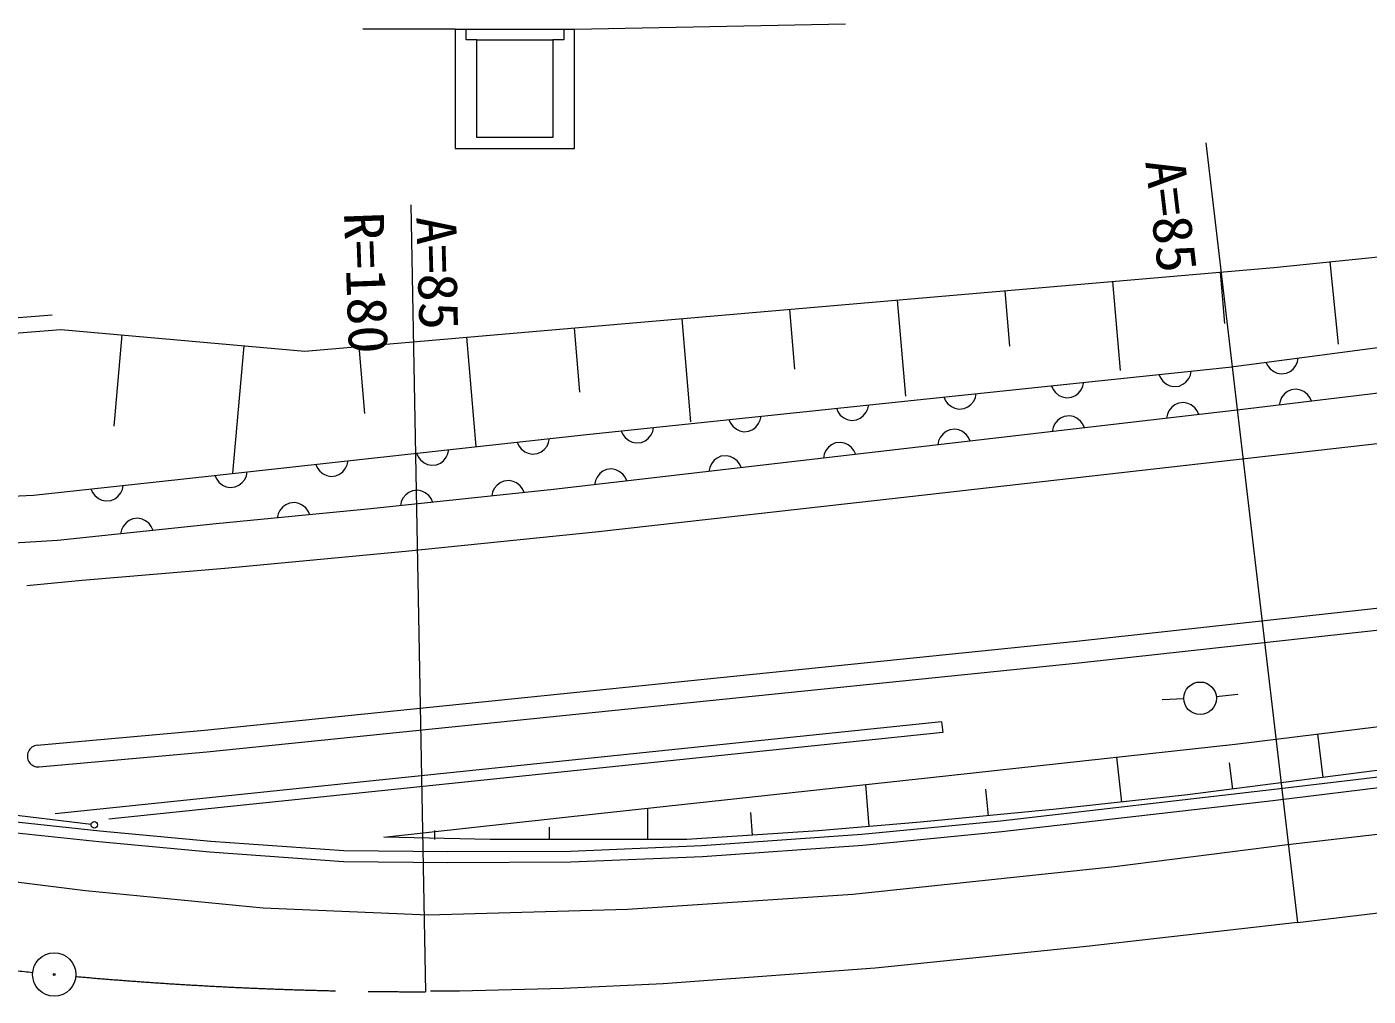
# Model space of a CAD drawing. Units: millimetres, scale not verified, with parts at other scales. Extents: x 40000 to 680000, y 20000 to 380000.
# Drawn here: x 170526 to 232412, y 272908 to 317625 of the extents above; entities that cross this region are included whole.
import ezdxf
from ezdxf.enums import TextEntityAlignment as Align

# ---------------------------------------------------------------- set-up
doc = ezdxf.new("R2010")
doc.units = ezdxf.units.MM
doc.header["$LTSCALE"] = 1000
doc.linetypes.add('CHAIN', pattern=[18.5, 12, -1.5, 3.5, -1.5])
for name, color, linetype, lineweight in [('M-BGD', 7, 'Continuous', 13), ('M-BMK', 2, 'CHAIN', 13), ('M-BMK-SRVR', 3, 'Continuous', 13), ('M-STR-HTXT', 7, 'Continuous', 13), ('M-STR-STRC', 7, 'Continuous', 13)]:
    doc.layers.add(name, color=color, linetype=linetype, lineweight=lineweight)
doc.styles.add('ＭＳ ゴシック', font='')
doc.styles.get('ＭＳ ゴシック').set_extended_font_data('MS Gothic')

msp = doc.modelspace()

# ---------------------------------------------------------------- linework, layer by layer
at = {"layer": 'M-BGD'}
for p, q in [((190294, 317519), (186033, 317519)), ((190294, 317519), (195794, 317519)), ((190294, 317519), (190294, 312019)), ((190794, 317019), (190794, 317519)), ((195294, 317519), (195294, 317019)), ((195794, 317519), (208294, 317769)), ((195794, 312019), (195794, 317519)), ((191294, 317019), (190794, 317019)), ((191294, 312519), (191294, 317019)), ((191294, 317019), (194794, 317019)), ((195294, 317019), (194794, 317019)), ((194794, 317019), (194794, 312519)), ((190294, 312019), (195794, 312019)), ((194794, 312519), (191294, 312519)), ((228060, 306519), (253821, 309154)), ((183357, 302660), (228060, 306519)), ((225986, 301929), (260328, 306463)), ((230636, 306782), (231025, 302984)), ((220610, 305876), (220963, 301776)), ((225577, 306304), (225780, 303944)), ((215643, 305447), (215863, 302888)), ((205708, 304589), (205946, 301832)), ((210676, 305018), (211058, 300587)), ((267386, 304837), (226495, 299961)), ((171697, 304324), (166146, 303900)), ((200741, 304161), (201152, 299399)), ((165931, 303163), (172098, 303664)), ((172098, 303664), (183357, 302660)), ((174913, 303413), (174538, 299208)), ((190807, 303303), (191242, 298262)), ((195774, 303732), (196030, 300775)), ((180542, 302911), (180018, 297033)), ((185840, 302874), (186107, 299781)), ((227695, 302154), (227779, 301984)), ((228948, 301836), (229077, 302004)), ((229077, 302004), (229147, 302164)), ((229147, 302164), (229183, 302351)), ((196216, 298806), (225986, 301929)), ((211265, 295954), (260122, 301514)), ((222759, 301590), (222838, 301418)), ((222838, 301418), (222943, 301278)), ((224003, 301238), (224136, 301403)), ((224136, 301403), (224210, 301562)), ((224210, 301562), (224251, 301747)), ((227779, 301984), (227887, 301847)), ((227887, 301847), (228056, 301718)), ((228056, 301718), (228216, 301648)), ((228216, 301648), (228403, 301612)), ((228403, 301612), (228640, 301644)), ((228640, 301644), (228811, 301727)), ((228811, 301727), (228948, 301836)), ((217798, 301070), (217876, 300897)), ((217876, 300897), (217981, 300757)), ((219041, 300718), (219175, 300883)), ((219175, 300883), (219249, 301041)), ((219249, 301041), (219289, 301226)), ((222943, 301278), (223108, 301144)), ((223108, 301144), (223266, 301070)), ((223266, 301070), (223452, 301029)), ((223452, 301029), (223690, 301055)), ((223690, 301055), (223863, 301133)), ((223863, 301133), (224003, 301238)), ((228686, 300796), (228547, 300689)), ((228857, 300877), (228686, 300796)), ((229096, 300906), (228857, 300877)), ((229282, 300867), (229096, 300906)), ((229441, 300796), (229282, 300867)), ((229608, 300665), (229441, 300796)), ((209325, 300000), (209366, 300186)), ((212836, 300550), (212915, 300377)), ((212915, 300377), (213020, 300237)), ((213020, 300237), (213185, 300103)), ((213940, 300092), (214080, 300197)), ((214080, 300197), (214213, 300362)), ((214213, 300362), (214287, 300521)), ((214287, 300521), (214328, 300706)), ((217981, 300757), (218146, 300624)), ((218146, 300624), (218305, 300550)), ((218305, 300550), (218490, 300509)), ((218490, 300509), (218729, 300534)), ((218729, 300534), (218901, 300613)), ((218901, 300613), (219041, 300718)), ((223493, 300186), (223354, 300080)), ((223665, 300267), (223493, 300186)), ((223903, 300294), (223665, 300267)), ((224089, 300255), (223903, 300294)), ((224248, 300183), (224089, 300255)), ((224414, 300052), (224248, 300183)), ((228345, 300363), (228306, 300177)), ((228416, 300523), (228345, 300363)), ((228547, 300689), (228416, 300523)), ((229715, 300526), (229608, 300665)), ((229796, 300355), (229715, 300526)), ((226495, 299961), (194827, 296283)), ((204364, 299480), (204405, 299665)), ((207874, 300029), (207953, 299856)), ((207953, 299856), (208058, 299717)), ((208058, 299717), (208223, 299583)), ((208223, 299583), (208381, 299509)), ((208805, 299493), (208978, 299572)), ((208978, 299572), (209118, 299677)), ((209118, 299677), (209252, 299842)), ((209252, 299842), (209325, 300000)), ((213185, 300103), (213343, 300030)), ((213343, 300030), (213528, 299989)), ((213528, 299989), (213767, 300014)), ((213767, 300014), (213940, 300092)), ((218215, 299573), (218076, 299466)), ((218386, 299654), (218215, 299573)), ((218625, 299681), (218386, 299654)), ((218811, 299642), (218625, 299681)), ((218970, 299570), (218811, 299642)), ((219136, 299439), (218970, 299570)), ((223150, 299754), (223111, 299568)), ((223222, 299913), (223150, 299754)), ((223354, 300080), (223222, 299913)), ((224521, 299913), (224414, 300052)), ((224601, 299741), (224521, 299913)), ((197951, 298988), (198030, 298816)), ((199328, 298801), (199402, 298960)), ((199402, 298960), (199443, 299145)), ((202913, 299509), (202991, 299336)), ((202991, 299336), (203096, 299196)), ((203096, 299196), (203261, 299063)), ((203261, 299063), (203420, 298989)), ((203420, 298989), (203605, 298948)), ((203605, 298948), (203844, 298973)), ((203844, 298973), (204017, 299051)), ((204017, 299051), (204156, 299157)), ((204156, 299157), (204290, 299321)), ((204290, 299321), (204364, 299480)), ((208381, 299509), (208567, 299468)), ((208567, 299468), (208805, 299493)), ((212937, 298960), (212798, 298853)), ((213108, 299040), (212937, 298960)), ((213347, 299068), (213108, 299040)), ((213533, 299029), (213347, 299068)), ((213692, 298957), (213533, 299029)), ((213858, 298826), (213692, 298957)), ((217872, 299141), (217833, 298955)), ((217944, 299300), (217872, 299141)), ((218076, 299466), (217944, 299300)), ((219243, 299300), (219136, 299439)), ((219323, 299128), (219243, 299300)), ((177628, 296753), (196216, 298806)), ((193147, 298467), (193227, 298295)), ((193227, 298295), (193333, 298156)), ((194525, 298288), (194598, 298447)), ((194598, 298447), (194638, 298632)), ((198030, 298816), (198135, 298676)), ((198135, 298676), (198300, 298542)), ((198300, 298542), (198458, 298468)), ((198458, 298468), (198644, 298427)), ((198644, 298427), (198882, 298453)), ((198882, 298453), (199055, 298531)), ((199055, 298531), (199195, 298636)), ((199195, 298636), (199328, 298801)), ((207658, 298347), (207520, 298240)), ((207830, 298427), (207658, 298347)), ((208069, 298455), (207830, 298427)), ((208254, 298416), (208069, 298455)), ((208414, 298344), (208254, 298416)), ((208580, 298212), (208414, 298344)), ((212594, 298528), (212555, 298342)), ((212666, 298687), (212594, 298528)), ((212798, 298853), (212666, 298687)), ((213965, 298687), (213858, 298826)), ((214045, 298515), (213965, 298687)), ((188500, 297954), (188580, 297782)), ((188580, 297782), (188685, 297643)), ((189746, 297609), (189878, 297774)), ((189878, 297774), (189951, 297933)), ((189951, 297933), (189991, 298119)), ((193333, 298156), (193498, 298023)), ((193498, 298023), (193657, 297950)), ((193657, 297950), (193843, 297910)), ((193843, 297910), (194081, 297937)), ((194081, 297937), (194254, 298016)), ((194254, 298016), (194393, 298122)), ((194393, 298122), (194525, 298288)), ((202380, 297734), (202242, 297627)), ((202552, 297814), (202380, 297734)), ((202791, 297842), (202552, 297814)), ((202976, 297803), (202791, 297842)), ((203136, 297731), (202976, 297803)), ((203302, 297599), (203136, 297731)), ((207316, 297915), (207277, 297729)), ((207388, 298074), (207316, 297915)), ((207520, 298240), (207388, 298074)), ((208687, 298074), (208580, 298212)), ((208767, 297902), (208687, 298074)), ((180657, 296907), (180697, 297092)), ((183853, 297441), (183932, 297269)), ((183932, 297269), (184038, 297129)), ((184038, 297129), (184204, 296997)), ((184959, 296990), (185098, 297095)), ((185098, 297095), (185231, 297261)), ((185231, 297261), (185304, 297420)), ((185304, 297420), (185344, 297606)), ((188685, 297643), (188851, 297510)), ((188851, 297510), (189010, 297437)), ((189010, 297437), (189195, 297397)), ((189195, 297397), (189434, 297423)), ((189434, 297423), (189606, 297503)), ((189606, 297503), (189746, 297609)), ((197102, 297121), (196964, 297014)), ((197274, 297201), (197102, 297121)), ((197513, 297229), (197274, 297201)), ((197698, 297190), (197513, 297229)), ((197858, 297118), (197698, 297190)), ((198024, 296986), (197858, 297118)), ((202038, 297302), (201999, 297116)), ((202110, 297461), (202038, 297302)), ((202242, 297627), (202110, 297461)), ((203409, 297461), (203302, 297599)), ((203489, 297289), (203409, 297461)), ((170827, 296026), (177628, 296753)), ((174932, 296284), (174973, 296469)), ((179206, 296928), (179285, 296755)), ((179285, 296755), (179391, 296616)), ((179391, 296616), (179557, 296483)), ((179557, 296483), (179716, 296410)), ((180140, 296397), (180312, 296476)), ((180312, 296476), (180451, 296582)), ((180451, 296582), (180584, 296748)), ((180584, 296748), (180657, 296907)), ((184204, 296997), (184363, 296924)), ((184363, 296924), (184548, 296884)), ((184548, 296884), (184787, 296910)), ((184787, 296910), (184959, 296990)), ((192222, 296488), (192089, 296323)), ((192362, 296593), (192222, 296488)), ((192534, 296672), (192362, 296593)), ((192773, 296697), (192534, 296672)), ((192958, 296657), (192773, 296697)), ((193117, 296583), (192958, 296657)), ((193282, 296450), (193117, 296583)), ((193388, 296310), (193282, 296450)), ((196760, 296689), (196721, 296503)), ((196832, 296848), (196760, 296689)), ((196964, 297014), (196832, 296848)), ((198131, 296848), (198024, 296986)), ((198211, 296676), (198131, 296848)), ((164839, 295727), (170827, 296026)), ((173481, 296310), (173560, 296137)), ((173560, 296137), (173666, 295998)), ((173666, 295998), (173831, 295865)), ((173831, 295865), (173989, 295791)), ((174413, 295776), (174586, 295855)), ((174586, 295855), (174726, 295960)), ((174726, 295960), (174859, 296125)), ((174859, 296125), (174932, 296284)), ((179716, 296410), (179901, 296371)), ((179901, 296371), (180140, 296397)), ((194827, 296283), (186401, 295385)), ((187876, 295874), (187802, 295715)), ((188009, 296039), (187876, 295874)), ((188149, 296144), (188009, 296039)), ((188321, 296223), (188149, 296144)), ((188560, 296248), (188321, 296223)), ((188745, 296208), (188560, 296248)), ((188904, 296134), (188745, 296208)), ((189069, 296001), (188904, 296134)), ((189174, 295861), (189069, 296001)), ((189253, 295689), (189174, 295861)), ((192015, 296164), (191975, 295979)), ((192089, 296323), (192015, 296164)), ((193466, 296138), (193388, 296310)), ((196765, 294328), (211265, 295954)), ((173989, 295791), (174175, 295751)), ((174175, 295751), (174413, 295776)), ((186401, 295385), (179258, 294700)), ((182201, 295314), (182125, 295156)), ((182336, 295477), (182201, 295314)), ((182476, 295581), (182336, 295477)), ((182650, 295658), (182476, 295581)), ((182889, 295681), (182650, 295658)), ((183074, 295638), (182889, 295681)), ((183232, 295563), (183074, 295638)), ((183395, 295428), (183232, 295563)), ((183499, 295287), (183395, 295428)), ((183576, 295114), (183499, 295287)), ((187802, 295715), (187762, 295530)), ((218958, 289286), (275091, 295436)), ((179258, 294700), (171944, 293930)), ((174970, 294581), (174896, 294422)), ((175103, 294746), (174970, 294581)), ((175243, 294851), (175103, 294746)), ((175416, 294929), (175243, 294851)), ((175654, 294954), (175416, 294929)), ((175840, 294914), (175654, 294954)), ((175998, 294840), (175840, 294914)), ((176163, 294706), (175998, 294840)), ((176268, 294567), (176163, 294706)), ((182125, 295156), (182083, 294971)), ((174896, 294422), (174855, 294237)), ((176347, 294394), (176268, 294567)), ((187997, 293430), (196765, 294328)), ((219063, 288291), (275231, 294445)), ((171944, 293930), (166327, 293588)), ((179656, 292660), (187997, 293430)), ((170519, 291848), (173085, 292104)), ((173085, 292104), (179656, 292660)), ((178729, 285176), (218958, 289286)), ((178824, 284180), (219063, 288291)), ((223909, 286622), (222910, 286584)), ((225404, 286734), (226398, 286844)), ((226279, 284529), (239134, 286128)), ((212730, 285569), (171831, 281324)), ((212730, 285569), (212782, 285072)), ((171005, 284485), (178729, 285176)), ((212782, 285072), (174311, 281079)), ((230342, 282997), (230086, 285003)), ((171094, 283489), (178824, 284180)), ((212225, 282997), (226279, 284529)), ((221050, 281865), (220823, 283934)), ((236603, 283796), (224081, 282198)), ((226168, 282464), (226013, 283679)), ((227946, 282438), (236900, 283514)), ((196906, 281332), (212225, 282997)), ((228006, 281942), (236962, 283018)), ((209394, 280733), (209231, 282672)), ((214889, 281232), (214773, 282453)), ((215451, 280996), (227946, 282438)), ((215504, 280499), (228006, 281942)), ((224081, 282198), (218020, 281532)), ((167614, 281201), (173891, 280538)), ((173490, 280829), (167855, 281511)), ((186998, 280244), (196906, 281332)), ((199170, 280133), (199170, 281578)), ((203999, 280333), (203930, 281387)), ((209048, 280379), (215451, 280996)), ((218020, 281532), (211759, 280932)), ((167550, 280705), (173844, 280041)), ((173891, 280538), (179016, 280058)), ((189346, 280133), (189346, 280543)), ((194641, 280133), (194641, 280711)), ((207030, 280533), (200969, 280133)), ((201664, 279853), (209048, 280379)), ((211759, 280932), (207030, 280533)), ((209090, 279880), (215504, 280499)), ((173844, 280041), (178975, 279560)), ((179016, 280058), (185157, 279624)), ((191910, 280133), (186998, 280244)), ((197372, 280133), (191910, 280133)), ((195611, 279601), (201664, 279853)), ((200969, 280133), (197372, 280133)), ((201692, 279353), (209090, 279880)), ((178975, 279560), (185137, 279124)), ((185137, 279124), (189947, 279079)), ((185157, 279624), (189945, 279579)), ((189945, 279579), (195611, 279601)), ((195622, 279101), (201692, 279353)), ((189947, 279079), (195622, 279101))]:
    msp.add_line(p, q, dxfattribs=at)
for centre, radius in [((224659, 286651), 750), ((173639, 280811), 150)]:
    msp.add_circle(centre, radius, dxfattribs=at)
msp.add_arc((171049, 283987), 500, 95.10706, 275.10707, dxfattribs=at)
at = {"layer": 'M-BMK'}
msp.add_line((229145, 276314), (270171, 281111), dxfattribs=at)
msp.add_lwpolyline([(229145, 276314), (219409, 275196), (209659, 274207), (199887, 273478), (195292, 273263), (190493, 273144), (189155, 273133)], dxfattribs=at)
for centre, start, end in [((188739, 453109), 233.0511, 264.27899), ((188688, 453113), 264.93201, 270.07265)]:
    msp.add_arc(centre, 180000, start, end, dxfattribs=at)
at = {"layer": 'M-BMK-SRVR'}
for radius in [1000, 40]:
    msp.add_circle((171791, 273908), radius, dxfattribs=at)
at = {"layer": 'M-STR-HTXT'}
for p, q in [((224929, 312269), (229145, 276314)), ((188244, 309418), (188916, 273114))]:
    msp.add_line(p, q, dxfattribs=at)
at = {"layer": 'M-STR-STRC'}
for p, q in [((228689, 279903), (280428, 285806)), ((220712, 278892), (228689, 279903)), ((164094, 278946), (173240, 277776)), ((208640, 277616), (220712, 278892)), ((173240, 277776), (181430, 276978)), ((198235, 276925), (208640, 277616)), ((181430, 276978), (189035, 276659)), ((189035, 276659), (198235, 276925))]:
    msp.add_line(p, q, dxfattribs=at)

# ---------------------------------------------------------------- texts
at = {"layer": 'M-STR-HTXT', "style": 'ＭＳ ゴシック', "width": 1.05}
for s, rotation, p in [('A=85', 276.7, (221578, 311338)), ('R=180', 272.1, (184607, 309037)), ('A=85', 271.6, (187949, 308837))]:
    msp.add_text(s, height=1833, rotation=rotation, dxfattribs=at).set_placement(p, align=Align.BOTTOM_LEFT)

doc.saveas('drawing.dxf')
